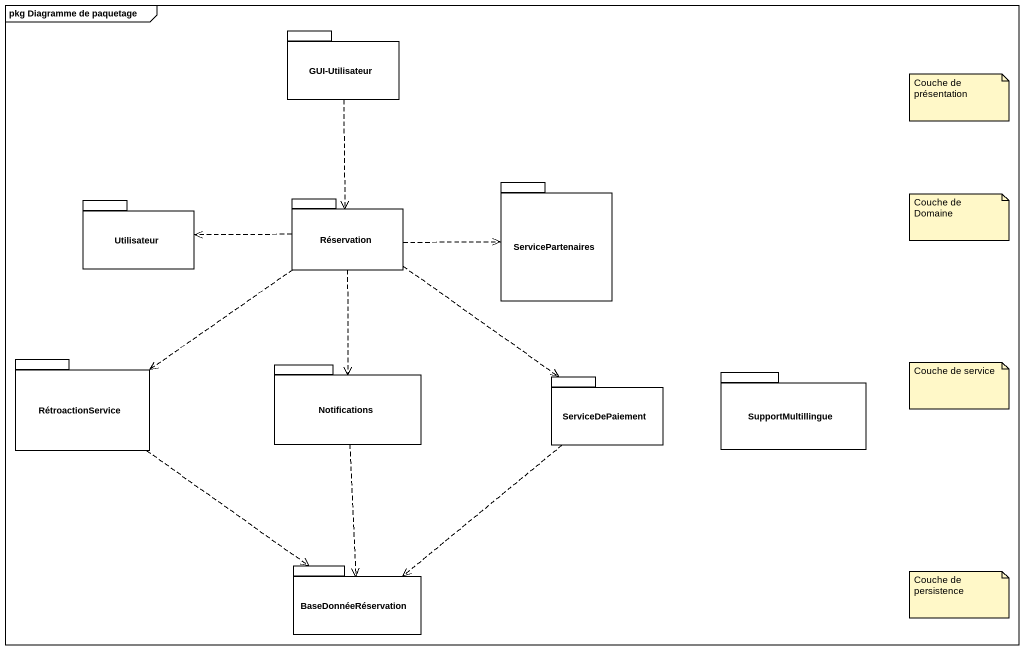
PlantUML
@startuml
mainframe pkg Diagramme de paquetage
package "GUI-Utilisateur" as GUI_Utilisateur {
}
package Utilisateur {
}
package Réservation {
}
package ServicePartenaires {
}
package RétroactionService {
}
package Notifications {
}
package ServiceDePaiement {
}
package SupportMultillingue {
}
package BaseDonnéeRéservation {
}
GUI_Utilisateur ..> Réservation
Réservation .left.> Utilisateur
Réservation .right.> ServicePartenaires
Réservation ..> RétroactionService
Réservation ..> Notifications
Réservation ..> ServiceDePaiement
RétroactionService ..> BaseDonnéeRéservation
Notifications ..> BaseDonnéeRéservation
ServiceDePaiement ..> BaseDonnéeRéservation
note as N1
  Couche de présentation
end note
note as N2
  Couche de Domaine
end note
note as N3
  Couche de service
end note
note as N4
  Couche de persistence
end note
@enduml
